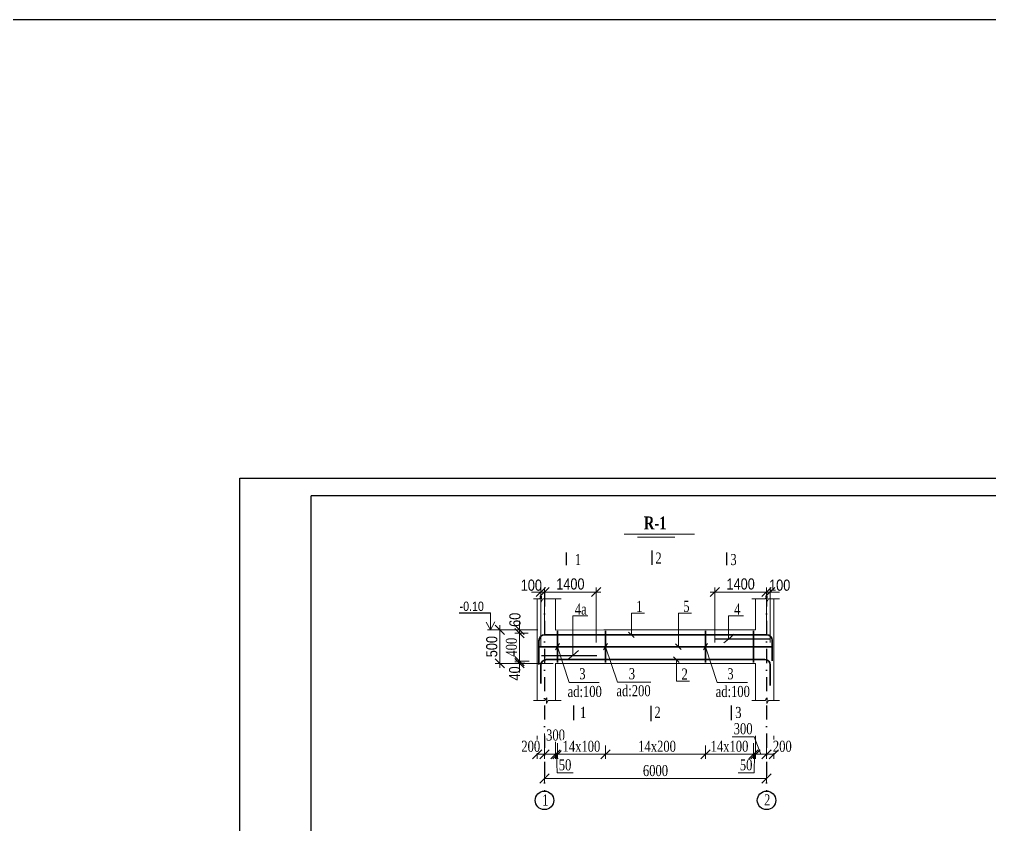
# Model space of a CAD drawing. Header units: millimetres. Extents: x -149347 to 251215, y -2929184 to -2541447.
# Drawn here: x 61614 to 87829, y -2563195 to -2541447 of the extents above; entities that cross this region are included whole.
import ezdxf

# ---------------------------------------------------------------- set-up
doc = ezdxf.new("R2010")
doc.units = ezdxf.units.MM
doc.linetypes.add('DASHDOTX2', pattern=[50.8, 25.4, -12.7, 0, -12.7])
doc.layers.add('APS_MADEIRA', color=35, linetype='Continuous', lineweight=15)
doc.styles.add('400', font='times.ttf', dxfattribs={"width": 0.75, "height": 300})
doc.styles.add('style1', font='A3TI(LA).TTF', dxfattribs={"height": 400})
doc.styles.add('style6', font='ARIALN.TTF', dxfattribs={"height": 300})
doc.styles.add('Times New  Roman', font='times.ttf')
doc.dimstyles.new('DIM_100', dxfattribs={"dimscale": 100, "dimtxt": 250, "dimasz": 2.5, "dimexe": 1.25, "dimexo": 0.625, "dimtad": 1, "dimdec": 0, "dimtxsty": 'style1', "dimblk": 'OBLIQUE', "dimcen": 2.5, "dimdle": 1.25, "dimclrd": 251, "dimclre": 251, "dimaunit": 1, "dimadec": 3, "dimazin": 0, "dimtfac": 1, "dimtdec": 0, "dimtmove": 1, "dimatfit": 3, "dimfxl": 1.25, "dimlwd": 5, "dimlwe": 5, "dimarcsym": 0})
doc.dimstyles.new('tebriz', dxfattribs={"dimtxt": 280, "dimasz": 150, "dimexe": 150, "dimexo": 0.625, "dimgap": 65, "dimtad": 1, "dimdec": 0, "dimdsep": 32, "dimtxsty": 'Times New  Roman', "dimblk": 'OBLIQUE', "dimcen": 0, "dimdle": 150, "dimclrd": 7, "dimclre": 256, "dimclrt": 256, "dimadec": 0, "dimazin": 0, "dimtfac": 1, "dimtdec": 0, "dimtmove": 0, "dimatfit": 3, "dimldrblk": 'OBLIQUE', "dimfxl": 1, "dimtolj": 1, "dimlwd": 15, "dimlwe": 9, "dimarcsym": 0})

# ---------------------------------------------------------------- blocks, each defined once
blk = doc.blocks.new('_Oblique')
at = {"color": 0, "linetype": 'ByBlock', "lineweight": -2}
blk.add_line((-0.5, -0.5), (0.5, 0.5), dxfattribs=at)
blk = doc.blocks.new('*D1525')
at = {"color": 251, "lineweight": 5, "ltscale": 50, "transparency": 16777216}
for p, q in [((81801, -2560797), (81801, -2561422)), ((82001, -2560797), (82001, -2561422))]:
    blk.add_line(p, q, dxfattribs=at)
at = {"color": 251, "linetype": 'ByBlock', "lineweight": 5, "ltscale": 50, "transparency": 16777216}
blk.add_line((81800, -2561297), (82003, -2561297), dxfattribs=at)
at = {"layer": 'Defpoints', "color": 0, "lineweight": 15, "ltscale": 50, "transparency": 16777216}
for p in [(81801, -2560386), (82001, -2560386)]:
    blk.add_point(p, dxfattribs=at)
at = {"color": 0, "lineweight": 15, "ltscale": 50, "transparency": 16777216, "insert": (82228, -2561082), "char_height": 300, "attachment_point": 5, "style": '400', "bg_fill": 3, "box_fill_scale": 1.1, "bg_fill_color": 9, "bg_fill_true_color": 13158600, "bg_fill_transparency": 0}
blk.add_mtext('{\\fTimes New Roman|b0|i0|c238|p18;2}00', dxfattribs=at)
at = {"layer": 'Defpoints', "color": 0, "lineweight": 15, "ltscale": 50, "transparency": 16777216}
blk.add_point((82001, -2561297), dxfattribs=at)
at = {"color": 251, "lineweight": 5, "ltscale": 50, "transparency": 16777216, "xscale": 250, "yscale": 250, "zscale": 250, "rotation": 180}
blk.add_blockref('_Oblique', (81801, -2561297), dxfattribs=at)
at = {"color": 251, "lineweight": 5, "ltscale": 50, "transparency": 16777216, "xscale": 250, "yscale": 250, "zscale": 250}
blk.add_blockref('_Oblique', (82001, -2561297), dxfattribs=at)
blk = doc.blocks.new('*D1526')
at = {"color": 251, "lineweight": 5, "ltscale": 15, "transparency": 16777216}
for p, q in [((75624, -2557938), (74469, -2557938)), ((76038, -2558840), (74469, -2558840))]:
    blk.add_line(p, q, dxfattribs=at)
at = {"color": 251, "linetype": 'ByBlock', "lineweight": 5, "ltscale": 15, "transparency": 16777216}
blk.add_line((74594, -2557813), (74594, -2558965), dxfattribs=at)
at = {"layer": 'Defpoints', "color": 0, "lineweight": 15, "ltscale": 15, "transparency": 16777216}
for p in [(75686, -2557938), (74594, -2558840), (76100, -2558840)]:
    blk.add_point(p, dxfattribs=at)
at = {"color": 251, "lineweight": 5, "ltscale": 15, "transparency": 16777216, "xscale": 250, "yscale": 250, "zscale": 250}
for p, rotation in [((74594, -2557938), 90), ((74594, -2558840), 270)]:
    blk.add_blockref('_Oblique', p, dxfattribs=dict(at, rotation=rotation))
at = {"color": 0, "lineweight": 15, "ltscale": 15, "transparency": 16777216, "insert": (74378, -2558388), "char_height": 300, "attachment_point": 5, "rotation": 90, "style": 'style6'}
blk.add_mtext('500', dxfattribs=at)
blk = doc.blocks.new('*D1553')
at = {"color": 251, "linetype": 'ByBlock', "lineweight": 5, "ltscale": 15, "transparency": 16777216}
for p, q in [((75125, -2557938), (75125, -2557688)), ((75125, -2557938), (75125, -2558028)), ((75125, -2558028), (75125, -2558278))]:
    blk.add_line(p, q, dxfattribs=at)
at = {"color": 251, "lineweight": 5, "ltscale": 15, "transparency": 16777216}
for p, q in [((75462, -2557938), (75000, -2557938)), ((75357, -2558028), (75000, -2558028))]:
    blk.add_line(p, q, dxfattribs=at)
at = {"layer": 'Defpoints', "color": 0, "lineweight": 15, "ltscale": 15, "transparency": 16777216}
for p in [(75125, -2558028), (75420, -2558028), (75524, -2557938)]:
    blk.add_point(p, dxfattribs=at)
at = {"color": 251, "lineweight": 5, "ltscale": 15, "transparency": 16777216, "xscale": 250, "yscale": 250, "zscale": 250}
for p, rotation in [((75125, -2557938), 270), ((75125, -2558028), 90)]:
    blk.add_blockref('_Oblique', p, dxfattribs=dict(at, rotation=rotation))
at = {"color": 0, "lineweight": 15, "ltscale": 15, "transparency": 16777216, "insert": (75004, -2557664), "char_height": 300, "attachment_point": 5, "rotation": 90, "style": 'style6'}
blk.add_mtext('{\\fArial Narrow|b0|i0|c238|p34;6}0', dxfattribs=at)
blk = doc.blocks.new('*D1554')
at = {"color": 251, "linetype": 'ByBlock', "lineweight": 5, "ltscale": 15, "transparency": 16777216}
for p, q in [((75125, -2558778), (75125, -2558528)), ((75125, -2558838), (75125, -2558778)), ((75125, -2558838), (75125, -2559088))]:
    blk.add_line(p, q, dxfattribs=at)
at = {"color": 251, "lineweight": 5, "ltscale": 15, "transparency": 16777216}
for p, q in [((75392, -2558778), (75000, -2558778)), ((75274, -2558838), (75000, -2558838))]:
    blk.add_line(p, q, dxfattribs=at)
at = {"layer": 'Defpoints', "color": 0, "lineweight": 15, "ltscale": 15, "transparency": 16777216}
for p in [(75125, -2558778), (75336, -2558838), (75454, -2558778)]:
    blk.add_point(p, dxfattribs=at)
at = {"color": 251, "lineweight": 5, "ltscale": 15, "transparency": 16777216, "xscale": 250, "yscale": 250, "zscale": 250}
for p, rotation in [((75125, -2558778), 270), ((75125, -2558838), 90)]:
    blk.add_blockref('_Oblique', p, dxfattribs=dict(at, rotation=rotation))
at = {"color": 0, "lineweight": 15, "ltscale": 15, "transparency": 16777216, "insert": (74996, -2559113), "char_height": 300, "attachment_point": 5, "rotation": 90, "style": 'style6'}
blk.add_mtext('{\\fArial Narrow|b0|i0|c238|p34;40}', dxfattribs=at)
blk = doc.blocks.new('*D1527')
at = {"color": 251, "linetype": 'ByBlock', "lineweight": 5, "ltscale": 50, "transparency": 16777216}
blk.add_line((75125, -2558027), (75125, -2558779), dxfattribs=at)
at = {"color": 251, "lineweight": 5, "ltscale": 50, "transparency": 16777216}
for p, q in [((75125, -2558028), (75250, -2558028)), ((75125, -2558778), (75250, -2558778))]:
    blk.add_line(p, q, dxfattribs=at)
at = {"color": 0, "lineweight": 15, "ltscale": 50, "transparency": 16777216, "insert": (74910, -2558403), "char_height": 300, "attachment_point": 5, "rotation": 90, "style": '400', "bg_fill": 3, "box_fill_scale": 1.1, "bg_fill_color": 9, "bg_fill_true_color": 13158600, "bg_fill_transparency": 0}
blk.add_mtext('400', dxfattribs=at)
at = {"layer": 'Defpoints', "color": 0, "lineweight": 15, "ltscale": 50, "transparency": 16777216}
for p in [(75125, -2558028), (75125, -2558778), (75125, -2558778)]:
    blk.add_point(p, dxfattribs=at)
at = {"color": 251, "lineweight": 5, "ltscale": 50, "transparency": 16777216, "xscale": 250, "yscale": 250, "zscale": 250}
for p, rotation in [((75125, -2558028), 90), ((75125, -2558778), 270)]:
    blk.add_blockref('_Oblique', p, dxfattribs=dict(at, rotation=rotation))
blk = doc.blocks.new('*D1555')
at = {"color": 251, "linetype": 'ByBlock', "lineweight": 5, "ltscale": 50, "transparency": 16777216}
for p, q in [((81468, -2560822), (80870, -2560822)), ((81651, -2561297), (81468, -2560822)), ((81500, -2561297), (81803, -2561297))]:
    blk.add_line(p, q, dxfattribs=at)
at = {"color": 251, "lineweight": 5, "ltscale": 50, "transparency": 16777216}
for p, q in [((81501, -2560797), (81501, -2561422)), ((81801, -2560797), (81801, -2561422))]:
    blk.add_line(p, q, dxfattribs=at)
at = {"layer": 'Defpoints', "color": 0, "lineweight": 15, "ltscale": 50, "transparency": 16777216}
for p in [(81801, -2560659), (81801, -2561297)]:
    blk.add_point(p, dxfattribs=at)
at = {"color": 251, "lineweight": 5, "ltscale": 50, "transparency": 16777216, "xscale": 250, "yscale": 250, "zscale": 250, "rotation": 180}
blk.add_blockref('_Oblique', (81501, -2561297), dxfattribs=at)
at = {"color": 251, "lineweight": 5, "ltscale": 50, "transparency": 16777216, "xscale": 250, "yscale": 250, "zscale": 250}
blk.add_blockref('_Oblique', (81801, -2561297), dxfattribs=at)
at = {"color": 0, "lineweight": 15, "ltscale": 50, "transparency": 16777216, "insert": (81169, -2560607), "char_height": 300, "attachment_point": 5, "style": '400', "bg_fill": 3, "box_fill_scale": 1.1, "bg_fill_color": 9, "bg_fill_true_color": 13158600, "bg_fill_transparency": 0}
blk.add_mtext('{\\fTimes New Roman|b0|i0|c238|p18;3}00', dxfattribs=at)
at = {"layer": 'Defpoints', "color": 0, "lineweight": 15, "ltscale": 50, "transparency": 16777216}
blk.add_point((81501, -2560671), dxfattribs=at)
blk = doc.blocks.new('*D1528')
at = {"color": 251, "lineweight": 5, "ltscale": 50, "transparency": 16777216}
for p, q in [((75801, -2560797), (75801, -2561422)), ((76100, -2560797), (76100, -2561422))]:
    blk.add_line(p, q, dxfattribs=at)
at = {"color": 251, "linetype": 'ByBlock', "lineweight": 5, "ltscale": 50, "transparency": 16777216}
blk.add_line((76102, -2561297), (75800, -2561297), dxfattribs=at)
at = {"layer": 'Defpoints', "color": 0, "lineweight": 15, "ltscale": 50, "transparency": 16777216}
blk.add_point((75801, -2561297), dxfattribs=at)
at = {"color": 251, "lineweight": 5, "ltscale": 50, "transparency": 16777216, "xscale": 250, "yscale": 250, "zscale": 250, "rotation": 180}
blk.add_blockref('_Oblique', (75801, -2561297), dxfattribs=at)
at = {"color": 251, "lineweight": 5, "ltscale": 50, "transparency": 16777216, "xscale": 250, "yscale": 250, "zscale": 250}
blk.add_blockref('_Oblique', (76100, -2561297), dxfattribs=at)
at = {"color": 0, "lineweight": 15, "ltscale": 50, "transparency": 16777216, "insert": (76100, -2560778), "char_height": 300, "attachment_point": 5, "style": '400', "bg_fill": 3, "box_fill_scale": 1.1, "bg_fill_color": 9, "bg_fill_true_color": 13158600, "bg_fill_transparency": 0}
blk.add_mtext('{\\fTimes New Roman|b0|i0|c238|p18;3}00', dxfattribs=at)
at = {"layer": 'Defpoints', "color": 0, "lineweight": 15, "ltscale": 50, "transparency": 16777216}
for p in [(75801, -2560590), (76100, -2560590)]:
    blk.add_point(p, dxfattribs=at)
blk = doc.blocks.new('*D1529')
at = {"color": 251, "lineweight": 5, "ltscale": 50, "transparency": 16777216}
for p, q in [((75601, -2560797), (75601, -2561422)), ((75801, -2560797), (75801, -2561422))]:
    blk.add_line(p, q, dxfattribs=at)
at = {"color": 251, "linetype": 'ByBlock', "lineweight": 5, "ltscale": 50, "transparency": 16777216}
blk.add_line((75600, -2561297), (75803, -2561297), dxfattribs=at)
at = {"layer": 'Defpoints', "color": 0, "lineweight": 15, "ltscale": 50, "transparency": 16777216}
for p in [(75601, -2560659), (75801, -2560585)]:
    blk.add_point(p, dxfattribs=at)
at = {"color": 0, "lineweight": 15, "ltscale": 50, "transparency": 16777216, "insert": (75430, -2561082), "char_height": 300, "attachment_point": 5, "style": '400', "bg_fill": 3, "box_fill_scale": 1.1, "bg_fill_color": 9, "bg_fill_true_color": 13158600, "bg_fill_transparency": 0}
blk.add_mtext('{\\fTimes New Roman|b0|i0|c238|p18;2}00', dxfattribs=at)
at = {"layer": 'Defpoints', "color": 0, "lineweight": 15, "ltscale": 50, "transparency": 16777216}
blk.add_point((75801, -2561297), dxfattribs=at)
at = {"color": 251, "lineweight": 5, "ltscale": 50, "transparency": 16777216, "xscale": 250, "yscale": 250, "zscale": 250, "rotation": 180}
blk.add_blockref('_Oblique', (75601, -2561297), dxfattribs=at)
at = {"color": 251, "lineweight": 5, "ltscale": 50, "transparency": 16777216, "xscale": 250, "yscale": 250, "zscale": 250}
blk.add_blockref('_Oblique', (75801, -2561297), dxfattribs=at)
blk = doc.blocks.new('*D1530')
at = {"color": 251, "lineweight": 5, "ltscale": 50, "transparency": 16777216}
for p, q in [((76100, -2560993), (76100, -2561422)), ((76150, -2560993), (76150, -2561422))]:
    blk.add_line(p, q, dxfattribs=at)
at = {"color": 251, "linetype": 'ByBlock', "lineweight": 5, "ltscale": 50, "transparency": 16777216}
for p, q in [((76100, -2561297), (75850, -2561297)), ((76125, -2561297), (76143, -2561797)), ((76150, -2561297), (76400, -2561297)), ((76143, -2561797), (76573, -2561797))]:
    blk.add_line(p, q, dxfattribs=at)
at = {"layer": 'Defpoints', "color": 0, "lineweight": 15, "ltscale": 50, "transparency": 16777216}
for p in [(76100, -2560931), (76150, -2560931)]:
    blk.add_point(p, dxfattribs=at)
at = {"color": 0, "lineweight": 15, "ltscale": 50, "transparency": 16777216, "insert": (76358, -2561582), "char_height": 300, "attachment_point": 5, "style": '400', "bg_fill": 3, "box_fill_scale": 1.1, "bg_fill_color": 9, "bg_fill_true_color": 13158600, "bg_fill_transparency": 0}
blk.add_mtext('50', dxfattribs=at)
at = {"color": 251, "linetype": 'ByBlock', "lineweight": 5, "ltscale": 50, "transparency": 16777216}
blk.add_line((76100, -2561297), (76150, -2561297), dxfattribs=at)
blk.add_line((76100, -2561297), (76150, -2561297), dxfattribs=at)
at = {"layer": 'Defpoints', "color": 0, "lineweight": 15, "ltscale": 50, "transparency": 16777216}
blk.add_point((76150, -2561297), dxfattribs=at)
at = {"color": 251, "lineweight": 5, "ltscale": 50, "transparency": 16777216, "xscale": 250, "yscale": 250, "zscale": 250}
blk.add_blockref('_Oblique', (76100, -2561297), dxfattribs=at)
at = {"color": 251, "lineweight": 5, "ltscale": 50, "transparency": 16777216, "xscale": 250, "yscale": 250, "zscale": 250, "rotation": 180}
blk.add_blockref('_Oblique', (76150, -2561297), dxfattribs=at)
blk = doc.blocks.new('*D1531')
at = {"color": 251, "lineweight": 5, "ltscale": 50, "transparency": 16777216}
for p, q in [((81451, -2560993), (81451, -2561422)), ((81501, -2560993), (81501, -2561422))]:
    blk.add_line(p, q, dxfattribs=at)
at = {"color": 251, "linetype": 'ByBlock', "lineweight": 5, "ltscale": 50, "transparency": 16777216}
for p, q in [((81451, -2561297), (81201, -2561297)), ((81476, -2561297), (81465, -2561797)), ((81501, -2561297), (81751, -2561297)), ((81465, -2561797), (81036, -2561797))]:
    blk.add_line(p, q, dxfattribs=at)
at = {"layer": 'Defpoints', "color": 0, "lineweight": 15, "ltscale": 50, "transparency": 16777216}
for p in [(81451, -2560931), (81501, -2560931)]:
    blk.add_point(p, dxfattribs=at)
at = {"color": 0, "lineweight": 15, "ltscale": 50, "transparency": 16777216, "insert": (81250, -2561582), "char_height": 300, "attachment_point": 5, "style": '400', "bg_fill": 3, "box_fill_scale": 1.1, "bg_fill_color": 9, "bg_fill_true_color": 13158600, "bg_fill_transparency": 0}
blk.add_mtext('50', dxfattribs=at)
at = {"color": 251, "linetype": 'ByBlock', "lineweight": 5, "ltscale": 50, "transparency": 16777216}
blk.add_line((81501, -2561297), (81451, -2561297), dxfattribs=at)
blk.add_line((81501, -2561297), (81451, -2561297), dxfattribs=at)
at = {"layer": 'Defpoints', "color": 0, "lineweight": 15, "ltscale": 50, "transparency": 16777216}
blk.add_point((81451, -2561297), dxfattribs=at)
at = {"color": 251, "lineweight": 5, "ltscale": 50, "transparency": 16777216, "xscale": 250, "yscale": 250, "zscale": 250}
blk.add_blockref('_Oblique', (81451, -2561297), dxfattribs=at)
at = {"color": 251, "lineweight": 5, "ltscale": 50, "transparency": 16777216, "xscale": 250, "yscale": 250, "zscale": 250, "rotation": 180}
blk.add_blockref('_Oblique', (81501, -2561297), dxfattribs=at)
blk = doc.blocks.new('*D1549')
at = {"color": 251, "lineweight": 5, "ltscale": 50, "transparency": 16777216}
for p, q in [((76150, -2561056), (76150, -2561422)), ((77450, -2561056), (77450, -2561422))]:
    blk.add_line(p, q, dxfattribs=at)
at = {"color": 251, "linetype": 'ByBlock', "lineweight": 5, "ltscale": 50, "transparency": 16777216}
blk.add_line((76149, -2561297), (77452, -2561297), dxfattribs=at)
at = {"color": 251, "lineweight": 5, "ltscale": 50, "transparency": 16777216, "xscale": 250, "yscale": 250, "zscale": 250, "rotation": 180}
blk.add_blockref('_Oblique', (76150, -2561297), dxfattribs=at)
at = {"color": 251, "lineweight": 5, "ltscale": 50, "transparency": 16777216, "xscale": 250, "yscale": 250, "zscale": 250}
blk.add_blockref('_Oblique', (77450, -2561297), dxfattribs=at)
at = {"color": 0, "lineweight": 15, "ltscale": 50, "transparency": 16777216, "insert": (76800, -2561082), "char_height": 300, "attachment_point": 5, "style": '400', "bg_fill": 3, "box_fill_scale": 1.1, "bg_fill_color": 9, "bg_fill_true_color": 13158600, "bg_fill_transparency": 0}
blk.add_mtext('{\\fTimes New Roman|b0|i0|c238|p18;14x100}', dxfattribs=at)
at = {"layer": 'Defpoints', "color": 0, "lineweight": 15, "ltscale": 50, "transparency": 16777216}
for p in [(76150, -2560993), (77450, -2560993), (77450, -2561297)]:
    blk.add_point(p, dxfattribs=at)
blk = doc.blocks.new('*D1550')
at = {"color": 251, "lineweight": 5, "ltscale": 50, "transparency": 16777216}
for p, q in [((80151, -2561056), (80151, -2561422)), ((81451, -2561056), (81451, -2561422))]:
    blk.add_line(p, q, dxfattribs=at)
at = {"color": 251, "linetype": 'ByBlock', "lineweight": 5, "ltscale": 50, "transparency": 16777216}
blk.add_line((81453, -2561297), (80150, -2561297), dxfattribs=at)
at = {"color": 251, "lineweight": 5, "ltscale": 50, "transparency": 16777216, "xscale": 250, "yscale": 250, "zscale": 250, "rotation": 180}
blk.add_blockref('_Oblique', (80151, -2561297), dxfattribs=at)
at = {"color": 251, "lineweight": 5, "ltscale": 50, "transparency": 16777216, "xscale": 250, "yscale": 250, "zscale": 250}
blk.add_blockref('_Oblique', (81451, -2561297), dxfattribs=at)
at = {"color": 0, "lineweight": 15, "ltscale": 50, "transparency": 16777216, "insert": (80801, -2561082), "char_height": 300, "attachment_point": 5, "style": '400', "bg_fill": 3, "box_fill_scale": 1.1, "bg_fill_color": 9, "bg_fill_true_color": 13158600, "bg_fill_transparency": 0}
blk.add_mtext('{\\fTimes New Roman|b0|i0|c238|p18;14x100}', dxfattribs=at)
at = {"layer": 'Defpoints', "color": 0, "lineweight": 15, "ltscale": 50, "transparency": 16777216}
for p in [(80151, -2560993), (81451, -2560993), (80151, -2561297)]:
    blk.add_point(p, dxfattribs=at)
blk = doc.blocks.new('*D1551')
at = {"color": 251, "lineweight": 5, "ltscale": 50, "transparency": 16777216}
for p, q in [((77450, -2561056), (77450, -2561422)), ((80151, -2561056), (80151, -2561422))]:
    blk.add_line(p, q, dxfattribs=at)
at = {"color": 251, "linetype": 'ByBlock', "lineweight": 5, "ltscale": 50, "transparency": 16777216}
blk.add_line((80153, -2561297), (77449, -2561297), dxfattribs=at)
at = {"layer": 'Defpoints', "color": 0, "lineweight": 15, "ltscale": 50, "transparency": 16777216}
for p in [(77450, -2560993), (80151, -2560993), (77450, -2561297)]:
    blk.add_point(p, dxfattribs=at)
at = {"color": 251, "lineweight": 5, "ltscale": 50, "transparency": 16777216, "xscale": 250, "yscale": 250, "zscale": 250, "rotation": 180}
blk.add_blockref('_Oblique', (77450, -2561297), dxfattribs=at)
at = {"color": 251, "lineweight": 5, "ltscale": 50, "transparency": 16777216, "xscale": 250, "yscale": 250, "zscale": 250}
blk.add_blockref('_Oblique', (80151, -2561297), dxfattribs=at)
at = {"color": 0, "lineweight": 15, "ltscale": 50, "transparency": 16777216, "insert": (78801, -2561082), "char_height": 300, "attachment_point": 5, "style": '400', "bg_fill": 3, "box_fill_scale": 1.1, "bg_fill_color": 9, "bg_fill_true_color": 13158600, "bg_fill_transparency": 0}
blk.add_mtext('{\\fTimes New Roman|b0|i0|c238|p18; 14x200}', dxfattribs=at)
blk = doc.blocks.new('*D1552')
at = {"color": 251, "linetype": 'ByBlock', "lineweight": 5, "ltscale": 50, "transparency": 16777216}
blk.add_line((75800, -2561952), (81803, -2561952), dxfattribs=at)
at = {"color": 251, "lineweight": 5, "ltscale": 50, "transparency": 16777216}
for p, q in [((75801, -2561735), (75801, -2562077)), ((81801, -2561735), (81801, -2562077))]:
    blk.add_line(p, q, dxfattribs=at)
at = {"layer": 'Defpoints', "color": 0, "lineweight": 15, "ltscale": 50, "transparency": 16777216}
for p in [(75801, -2561672), (81801, -2561672), (81801, -2561952)]:
    blk.add_point(p, dxfattribs=at)
at = {"color": 251, "lineweight": 5, "ltscale": 50, "transparency": 16777216, "xscale": 250, "yscale": 250, "zscale": 250, "rotation": 180}
blk.add_blockref('_Oblique', (75801, -2561952), dxfattribs=at)
at = {"color": 251, "lineweight": 5, "ltscale": 50, "transparency": 16777216, "xscale": 250, "yscale": 250, "zscale": 250}
blk.add_blockref('_Oblique', (81801, -2561952), dxfattribs=at)
at = {"color": 0, "lineweight": 15, "ltscale": 50, "transparency": 16777216, "insert": (78801, -2561737), "char_height": 300, "attachment_point": 5, "style": '400', "bg_fill": 3, "box_fill_scale": 1.1, "bg_fill_color": 9, "bg_fill_true_color": 13158600, "bg_fill_transparency": 0}
blk.add_mtext('6000', dxfattribs=at)
blk = doc.blocks.new('*D1532')
at = {"color": 251, "linetype": 'ByBlock', "lineweight": 5, "ltscale": 50, "transparency": 16777216}
blk.add_line((77326, -2556913), (75676, -2556913), dxfattribs=at)
at = {"color": 251, "lineweight": 5, "ltscale": 50, "transparency": 16777216}
for p, q in [((75801, -2557927), (75801, -2556788)), ((77201, -2558280), (77201, -2556788))]:
    blk.add_line(p, q, dxfattribs=at)
at = {"layer": 'Defpoints', "color": 0, "lineweight": 15, "ltscale": 50, "transparency": 16777216}
for p in [(75801, -2556913), (75801, -2557989), (77201, -2558342)]:
    blk.add_point(p, dxfattribs=at)
at = {"color": 251, "lineweight": 5, "ltscale": 50, "transparency": 16777216, "xscale": 250, "yscale": 250, "zscale": 250, "rotation": 180}
blk.add_blockref('_Oblique', (75801, -2556913), dxfattribs=at)
at = {"color": 251, "lineweight": 5, "ltscale": 50, "transparency": 16777216, "xscale": 250, "yscale": 250, "zscale": 250}
blk.add_blockref('_Oblique', (77201, -2556913), dxfattribs=at)
at = {"color": 0, "lineweight": 15, "ltscale": 50, "transparency": 16777216, "insert": (76501, -2556698), "char_height": 300, "attachment_point": 5, "style": 'style6'}
blk.add_mtext('1400', dxfattribs=at)
blk = doc.blocks.new('*D1533')
at = {"color": 251, "linetype": 'ByBlock', "lineweight": 5, "ltscale": 50, "transparency": 16777216}
for p, q in [((75701, -2556913), (75451, -2556913)), ((75801, -2556913), (75701, -2556913)), ((75801, -2556913), (76051, -2556913))]:
    blk.add_line(p, q, dxfattribs=at)
at = {"color": 251, "lineweight": 5, "ltscale": 50, "transparency": 16777216}
for p, q in [((75701, -2558406), (75701, -2556788)), ((75801, -2557230), (75801, -2556788))]:
    blk.add_line(p, q, dxfattribs=at)
at = {"layer": 'Defpoints', "color": 0, "lineweight": 15, "ltscale": 50, "transparency": 16777216}
for p in [(75701, -2556913), (75801, -2557292), (75701, -2558468)]:
    blk.add_point(p, dxfattribs=at)
at = {"color": 251, "lineweight": 5, "ltscale": 50, "transparency": 16777216, "xscale": 250, "yscale": 250, "zscale": 250}
blk.add_blockref('_Oblique', (75701, -2556913), dxfattribs=at)
at = {"color": 251, "lineweight": 5, "ltscale": 50, "transparency": 16777216, "xscale": 250, "yscale": 250, "zscale": 250, "rotation": 180}
blk.add_blockref('_Oblique', (75801, -2556913), dxfattribs=at)
at = {"color": 0, "lineweight": 15, "ltscale": 50, "transparency": 16777216, "insert": (75446, -2556730), "char_height": 300, "attachment_point": 5, "style": 'style6'}
blk.add_mtext('100', dxfattribs=at)
blk = doc.blocks.new('*D1534')
at = {"color": 251, "linetype": 'ByBlock', "lineweight": 5, "ltscale": 50, "transparency": 16777216}
blk.add_line((80277, -2556913), (81926, -2556913), dxfattribs=at)
at = {"color": 251, "lineweight": 5, "ltscale": 50, "transparency": 16777216}
for p, q in [((80402, -2558280), (80402, -2556788)), ((81801, -2557927), (81801, -2556788))]:
    blk.add_line(p, q, dxfattribs=at)
at = {"layer": 'Defpoints', "color": 0, "lineweight": 15, "ltscale": 50, "transparency": 16777216}
for p in [(81801, -2556913), (81801, -2557989), (80402, -2558342)]:
    blk.add_point(p, dxfattribs=at)
at = {"color": 251, "lineweight": 5, "ltscale": 50, "transparency": 16777216, "xscale": 250, "yscale": 250, "zscale": 250, "rotation": 180}
blk.add_blockref('_Oblique', (80402, -2556913), dxfattribs=at)
at = {"color": 251, "lineweight": 5, "ltscale": 50, "transparency": 16777216, "xscale": 250, "yscale": 250, "zscale": 250}
blk.add_blockref('_Oblique', (81801, -2556913), dxfattribs=at)
at = {"color": 0, "lineweight": 15, "ltscale": 50, "transparency": 16777216, "insert": (81102, -2556698), "char_height": 300, "attachment_point": 5, "style": 'style6'}
blk.add_mtext('1400', dxfattribs=at)
blk = doc.blocks.new('*D1535')
at = {"color": 251, "linetype": 'ByBlock', "lineweight": 5, "ltscale": 50, "transparency": 16777216}
for p, q in [((81801, -2556913), (81551, -2556913)), ((81801, -2556913), (81902, -2556913)), ((81902, -2556913), (82152, -2556913))]:
    blk.add_line(p, q, dxfattribs=at)
at = {"color": 251, "lineweight": 5, "ltscale": 50, "transparency": 16777216}
for p, q in [((81801, -2557230), (81801, -2556788)), ((81902, -2558275), (81902, -2556788))]:
    blk.add_line(p, q, dxfattribs=at)
at = {"layer": 'Defpoints', "color": 0, "lineweight": 15, "ltscale": 50, "transparency": 16777216}
for p in [(81902, -2556913), (81801, -2557292), (81902, -2558337)]:
    blk.add_point(p, dxfattribs=at)
at = {"color": 251, "lineweight": 5, "ltscale": 50, "transparency": 16777216, "xscale": 250, "yscale": 250, "zscale": 250}
blk.add_blockref('_Oblique', (81801, -2556913), dxfattribs=at)
at = {"color": 251, "lineweight": 5, "ltscale": 50, "transparency": 16777216, "xscale": 250, "yscale": 250, "zscale": 250, "rotation": 180}
blk.add_blockref('_Oblique', (81902, -2556913), dxfattribs=at)
at = {"color": 0, "lineweight": 15, "ltscale": 50, "transparency": 16777216, "insert": (82157, -2556730), "char_height": 300, "attachment_point": 5, "style": 'style6'}
blk.add_mtext('100', dxfattribs=at)
blk = doc.blocks.new('mekteb')
at = {"color": 0, "lineweight": 25}
for p, q in [((99643, -1821466), (139843, -1821466)), ((99643, -1849866), (99643, -1821466))]:
    blk.add_line(p, q, dxfattribs=at)
at = {"color": 0, "lineweight": 25, "ltscale": 15}
for p in [(101643, -1849366), (139343, -1821966)]:
    blk.add_line(p, (101643, -1821966), dxfattribs=at)

msp = doc.modelspace()

# ---------------------------------------------------------------- linework, layer by layer
at = {"lineweight": 9}
for p, q in [((77958.09166, -2555352.22142), (79858.50752, -2555352.22142)), ((78316.94796, -2555427.2588), (79327.93808, -2555427.2588))]:
    msp.add_line(p, q, dxfattribs=at)
at = {"color": 7, "lineweight": 30, "ltscale": 15}
for p, q in [((76384.52849, -2555846.81895), (76384.52849, -2556072.97175)), ((76384.52849, -2555846.81895), (76384.52849, -2556189.25683)), ((78701.85982, -2555792.77293), (78701.85982, -2556018.92573)), ((78701.85982, -2555792.77293), (78701.85982, -2556179.39508)), ((80715.2335, -2555846.81895), (80715.2335, -2556072.97175)), ((80715.2335, -2555846.81895), (80715.2335, -2556189.25683)), ((76586.71613, -2559977.69382), (76586.71613, -2560378.19695)), ((78674.68443, -2559991.5377), (78674.68443, -2560400.6247))]:
    msp.add_line(p, q, dxfattribs=at)
at = {"color": 252, "linetype": 'DASHDOTX2', "ltscale": 15, "true_color": 0xa97986}
for p, q in [((75801.47452, -2556927.21496), (75801.47452, -2562291.10545)), ((81801.47452, -2556927.21496), (81801.47452, -2562291.10545))]:
    msp.add_line(p, q, dxfattribs=at)
at = {"color": 7, "lineweight": 15}
for p, q in [((75601.30322, -2557098.50135), (75601.47452, -2559839.83355)), ((76100.47452, -2557098.50135), (76100.47452, -2557939.16606)), ((81501.47166, -2557098.50135), (81501.47166, -2557939.06203)), ((82001.47452, -2557098.50135), (82001.47452, -2559839.83355)), ((77403.80056, -2557939.06203), (76100.47452, -2557939.16606)), ((81501.47166, -2557939.06203), (77403.80056, -2557939.06203)), ((76097.62561, -2558477.60326), (76203.32343, -2558306.63672)), ((77397.62561, -2558477.60326), (77503.32343, -2558306.63672)), ((80098.62275, -2558477.60326), (80204.32057, -2558306.63672)), ((76715.33387, -2558839.83355), (76100.47452, -2558839.83355)), ((76100.47452, -2558839.83355), (76100.47452, -2559839.83355)), ((77419.22445, -2558839.83355), (76715.33387, -2558839.83355)), ((81501.47166, -2558839.83355), (77419.22445, -2558839.83355)), ((81501.47166, -2558839.83355), (81501.47166, -2559839.83355)), ((82001.47452, -2558839.83355), (82001.47452, -2559373.16637))]:
    msp.add_line(p, q, dxfattribs=at)
at = {"color": 7}
msp.add_line((73492.36948, -2557478.13222), (74340.72448, -2557478.13222), dxfattribs=at)
at = {"color": 7, "lineweight": 35}
for p, q in [((76150.47452, -2557963.17234), (76150.47452, -2558821.06764)), ((77450.47452, -2557963.17234), (77450.47452, -2558821.06764)), ((80151.47166, -2557963.17234), (80151.47166, -2558821.06764)), ((81451.47166, -2557963.17234), (81451.47166, -2558821.06764)), ((75651.37216, -2558228.03274), (75651.37216, -2558869.08176)), ((75810.32342, -2558069.08176), (76699.90999, -2558069.08176)), ((76699.90999, -2558069.08176), (77403.80056, -2558069.08176)), ((77403.80056, -2558069.08176), (81807.77114, -2558069.08176)), ((81451.47166, -2558107.69402), (81451.47166, -2558665.83483)), ((81451.47166, -2558158.36648), (81451.47166, -2558608.96607)), ((81951.47452, -2558212.78514), (81951.47452, -2558769.08176)), ((75651.37216, -2558392.11999), (81951.47452, -2558392.11999)), ((75860.38222, -2558738.04986), (76715.33387, -2558738.04986)), ((76715.33387, -2558738.04986), (77419.22445, -2558738.04986)), ((77419.22445, -2558738.04986), (81757.77117, -2558738.04986)), ((75701.43095, -2558897.00083), (75701.43095, -2559388.04986)), ((81901.47455, -2558881.75324), (81901.47455, -2559438.04986))]:
    msp.add_line(p, q, dxfattribs=at)
at = {"color": 3, "lineweight": 30, "ltscale": 15}
msp.add_lwpolyline([(-91597.80098, -2541447.34864), (251214.7936, -2541447.34864), (251214.7936, -2929183.96085), (-91597.80098, -2929183.96085)], close=True, dxfattribs=at)
at = {"color": 7, "lineweight": 15}
for points in [[(75505.49157, -2557098.50135), (75667.21889, -2557098.50135), (75716.38958, -2557026.24784), (75711.13613, -2557185.62426), (75755.8729, -2557098.50135), (76249.64351, -2557098.50135)], [(81405.4887, -2557098.50135), (81767.21603, -2557098.50135), (81816.38672, -2557026.24784), (81811.13327, -2557185.62426), (81855.87004, -2557098.50135), (82149.64065, -2557098.50135)], [(74340.72448, -2557938.08977), (74340.72448, -2557478.13222)], [(74461.72101, -2557720.71096), (74340.72448, -2557938.08977), (74221.76983, -2557724.37934)], [(76150.47452, -2558392.11999), (76150.47452, -2558392.11999), (76468.45344, -2559358.3011), (77282.17679, -2559358.3011)], [(77450.47452, -2558392.11999), (77450.47452, -2558392.11999), (77776.0953, -2559343.70323), (78674.34112, -2559343.70323)], [(80151.47166, -2558392.11999), (80151.47166, -2558392.11999), (80469.45058, -2559358.3011), (81283.17393, -2559358.3011)], [(75505.49157, -2559839.80656), (75811.92788, -2559839.80656), (75861.09857, -2559767.55306), (75855.84512, -2559926.92947), (75900.58189, -2559839.80656), (76249.64351, -2559839.80656)], [(81405.4887, -2559839.80656), (81767.21603, -2559839.80656), (81816.38672, -2559767.55306), (81811.13327, -2559926.92947), (81855.87004, -2559839.80656), (82149.64065, -2559839.80656)]]:
    msp.add_lwpolyline(points, dxfattribs=at)
at = {"color": 1, "lineweight": 15, "ltscale": 15}
for points in [[(76564.12813, -2558624.82306), (76564.12813, -2557553.17701), (76971.45112, -2557553.17701)], [(80774.33855, -2558183.09505), (80774.33855, -2557553.17701), (81181.66154, -2557553.17701)], [(80926.52443, -2558052.09263), (80774.33855, -2558183.09505), (80651.74688, -2558288.62261)], [(76716.31401, -2558493.82065), (76564.12813, -2558624.82306), (76441.53646, -2558730.35062)]]:
    msp.add_lwpolyline(points, dxfattribs=at)
at = {"color": 4, "lineweight": 30, "ltscale": 15}
msp.add_lwpolyline([(81901.47452, -2558183.09505), (80401.47452, -2558183.09505)], dxfattribs=at)
at = {"color": 1, "lineweight": 30, "ltscale": 15}
msp.add_lwpolyline([(75717.60924, -2558624.82306), (77217.60924, -2558624.82306)], dxfattribs=at)
for centre in [(75801.47452, -2562540.92986), (81801.47452, -2562540.92986)]:
    msp.add_circle(centre, 249.82441)
at = {"layer": 'APS_MADEIRA', "color": 7, "lineweight": 15, "ltscale": 25}
msp.add_line((75170.09328, -2557938.08977), (74260.20268, -2557938.08977), dxfattribs=at)
at = {"layer": 'APS_MADEIRA', "color": 7, "lineweight": 35, "ltscale": 25}
for centre, radius, start, end in [((75810.32342, -2558228.03274), 158.95098, 90, 180), ((81807.77114, -2558212.78514), 143.70338, 0, 90), ((75860.38222, -2558897.00083), 158.95098, 90, 180), ((81757.77117, -2558881.75324), 143.70338, 0, 90)]:
    msp.add_arc(centre, radius, start, end, dxfattribs=at)

# ---------------------------------------------------------------- texts
at = {"insert": (78484.37164, -2554872.25104), "char_height": 350, "width": 263.5904201, "attachment_point": 1, "style": '400'}
msp.add_mtext('{\\fTimes New Roman|b1|i0|c204|p18;R-\\fTimes New Roman|b1|i0|c238|p18;1}', dxfattribs=at)
at = {"char_height": 300, "style": '400'}
for s, insert, attachment_point in [('1', (76618.81735, -2555885.4045), 1), ('2', (78798.12595, -2555846.39834), 1), ('3', (80824.52236, -2555885.4045), 1), ('{\\fTimes New Roman|b0|i0|c238|p18;4}a', (76621.68672, -2557223.76479), 1), ('1', (78281.71577, -2557149.84438), 1), ('{\\fTimes New Roman|b0|i0|c238|p18;5}', (79551.47959, -2557149.84438), 1), ('{\\fTimes New Roman|b0|i0|c238|p18;4}', (80926.51934, -2557223.76479), 1), ('3', (76910.96888, -2558970.23887), 3), ('3', (78080.09059, -2558970.23887), 1), ('2', (79505.13689, -2558978.95012), 1), ('3', (80911.96602, -2558970.23887), 3), ('{\\fTimes New Roman|b0|i0|c238|p18;ad:}1{\\fTimes New Roman|b0|i0|c238|p18;00}', (77351.1316, -2559449.30562), 3), ('{\\fTimes New Roman|b0|i0|c238|p18;ad:}2{\\fTimes New Roman|b0|i0|c238|p18;00}', (77745.36539, -2559429.17767), 1), ('{\\fTimes New Roman|b0|i0|c238|p18;ad:}1{\\fTimes New Roman|b0|i0|c238|p18;00}', (81352.12874, -2559449.30562), 3), ('{\\fTimes New Roman|b0|i0|c238|p18;1}', (75741.30036, -2562380.73205), 1), ('{\\fTimes New Roman|b0|i0|c238|p18;2}', (81734.17181, -2562378.05181), 1)]:
    msp.add_mtext_dynamic_manual_height_columns(s, width=263.5904201, gutter_width=12.5, heights=[0], dxfattribs=dict(at, insert=insert, attachment_point=attachment_point))
at = {"lineweight": 9, "insert": (73509.91763, -2557172.79709), "char_height": 250, "width": 23109.777632, "attachment_point": 1, "style": 'style6'}
msp.add_mtext('{\\fArial Narrow|b0|i0|c238|p34;-0.10}', dxfattribs=at)
at = {"color": 7, "lineweight": 15, "ltscale": 50, "char_height": 300, "attachment_point": 1, "style": '400'}
for s, insert in [('1', (76760.94382, -2560016.27937)), ('2', (78770.95056, -2560012.96845))]:
    msp.add_mtext_dynamic_manual_height_columns(s, width=263.5904201, gutter_width=12.5, heights=[0], dxfattribs=dict(at, insert=insert))

# ---------------------------------------------------------------- dimensions: what is measured, and where the dimension line sits
at = {"color": 231, "lineweight": 15, "ltscale": 50}
dim = msp.add_linear_dim(base=(75801.47452, -2556913.39393), p1=(77201.38062, -2558342.2665), p2=(75801.47452, -2557989.06205), dimstyle='DIM_100', override={"dimtxsty": 'style6'}, dxfattribs=at)
dim.commit()
dim.dimension.update_dxf_attribs({"geometry": '*D1532', "text_midpoint": (76501.42757, -2556697.72204)})
dim = msp.add_linear_dim(base=(81801.47452, -2556913.39393), p1=(80401.56842, -2558342.2665), p2=(81801.47452, -2557989.06205), angle=180, dimstyle='DIM_100', override={"dimtxsty": 'style6'}, dxfattribs=at)
dim.commit()
dim.dimension.update_dxf_attribs({"geometry": '*D1534', "text_midpoint": (81101.52147, -2556697.72204)})
dim = msp.add_linear_dim(base=(81901.56842, -2556913.39393), p1=(81801.47452, -2557292.24298), p2=(81901.56842, -2558337.14896), angle=180, dimstyle='DIM_100', override={"dimtxsty": 'style6'}, dxfattribs=at)
dim.commit()
dim.dimension.update_dxf_attribs({"geometry": '*D1535', "text_midpoint": (82156.67665, -2556945.50343), "dimtype": 160})
at = {"color": 7, "lineweight": 15, "ltscale": 15}
for base, p1, p2, text, picture, middle in [((75125.14485, -2558028.08977), (75524.46547, -2557938.08977), (75419.80879, -2558028.08977), '{\\fArial Narrow|b0|i0|c238|p34;6}0', '*D1553', (75219.48475, -2557663.8968)), ((74594.11923, -2558839.83355), (75686.28312, -2557938.08977), (76100.47452, -2558839.83355), '500', '*D1526', (74594.11923, -2558387.96916)), ((75125.14485, -2558778.18432), (75336.10264, -2558837.84856), (75454.14294, -2558778.18432), '{\\fArial Narrow|b0|i0|c238|p34;40}', '*D1554', (75211.72956, -2559112.85732))]:
    dim = msp.add_linear_dim(base=base, p1=p1, p2=p2, angle=90, text=text, dimstyle='DIM_100', override={"dimlfac": 0.25, "dimtxsty": 'style6'}, dxfattribs=at)
    dim.commit()
    dim.dimension.update_dxf_attribs({"geometry": picture, "text_midpoint": middle, "dimtype": 160})

# ---------------------------------------------------------------- leaders
at = {"color": 2, "lineweight": 15, "ltscale": 15}
for points in [[(78148.63804, -2558069.08176), (78148.63804, -2557488.58984), (78505.4097, -2557488.58984)], [(79418.40186, -2558392.11999), (79418.40186, -2557488.58984), (79775.17352, -2557488.58984)], [(79364.13083, -2558738.04986), (79364.13083, -2559318.54178), (79720.90249, -2559318.54178)]]:
    msp.add_leader(points, dimstyle='tebriz', dxfattribs=at)

# ---------------------------------------------------------------- next in the draw order: dimensions: what is measured, and where the dimension line sits
at = {"color": 7, "lineweight": 15, "ltscale": 50}
for base, p1, p2, angle, text, override, picture, middle in [((75125.14485, -2558778.18432), (75125.14485, -2558028.08977), (75125.14485, -2558778.18432), 90, '400', {"dimscale": 1, "dimtxt": 300, "dimasz": 250, "dimexe": 125, "dimexo": 62.5, "dimgap": 62.5, "dimtxsty": '400', "dimcen": 250, "dimfxlon": 1, "dimtfill": 1, "dimtfillclr": 256, "dimarcsym": 1}, '*D1527', (75125.14485, -2558403.13705)), ((75801.47452, -2561296.69767), (76100.47452, -2560589.92339), (75801.47452, -2560589.92339), 180, '{\\fTimes New Roman|b0|i0|c238|p18;3}00', {"dimscale": 1, "dimtxt": 300, "dimasz": 250, "dimexe": 125, "dimexo": 62.5, "dimgap": 62.5, "dimtxsty": '400', "dimcen": 250, "dimfxl": 500, "dimfxlon": 1, "dimtfill": 1, "dimtfillclr": 256, "dimarcsym": 1}, '*D1528', (76100.47452, -2560993.03375))]:
    dim = msp.add_linear_dim(base=base, p1=p1, p2=p2, angle=angle, text=text, dimstyle='DIM_100', override=override, dxfattribs=at)
    dim.commit()
    dim.dimension.update_dxf_attribs({"geometry": picture, "text_midpoint": middle, "dimtype": 160})
dim = msp.add_linear_dim(base=(82001.47452, -2561296.69767), p1=(81801.47452, -2560385.67663), p2=(82001.47452, -2560385.67663), text='{\\fTimes New Roman|b0|i0|c238|p18;2}00', dimstyle='DIM_100', override={"dimscale": 1, "dimtxt": 300, "dimasz": 250, "dimexe": 125, "dimexo": 62.5, "dimgap": 62.5, "dimtxsty": '400', "dimcen": 250, "dimfxl": 500, "dimfxlon": 1, "dimtfill": 1, "dimtfillclr": 256, "dimarcsym": 1}, dxfattribs=at)
dim.commit()
dim.dimension.update_dxf_attribs({"geometry": '*D1525', "text_midpoint": (82227.71465, -2561296.69767), "dimtype": 160})

# ---------------------------------------------------------------- next in the draw order: dimensions: what is measured, and where the dimension line sits
at = {"color": 231, "lineweight": 15, "ltscale": 50}
dim = msp.add_linear_dim(base=(75701.38062, -2556913.39393), p1=(75801.47452, -2557292.24298), p2=(75701.38062, -2558468.33918), dimstyle='DIM_100', override={"dimtxsty": 'style6'}, dxfattribs=at)
dim.commit()
dim.dimension.update_dxf_attribs({"geometry": '*D1533', "text_midpoint": (75446.27238, -2556945.50343), "dimtype": 160})
at = {"color": 7, "lineweight": 15, "ltscale": 50}
for base, p1, p2, text, picture, middle in [((81801.47452, -2561296.69767), (81501.47166, -2560670.67403), (81801.47452, -2560658.96868), '{\\fTimes New Roman|b0|i0|c238|p18;3}00', '*D1555', (81405.94201, -2560822.18283)), ((75801.47452, -2561296.69767), (75601.47452, -2560658.96868), (75801.47452, -2560584.66743), '{\\fTimes New Roman|b0|i0|c238|p18;2}00', '*D1529', (75429.84918, -2561296.69767))]:
    dim = msp.add_linear_dim(base=base, p1=p1, p2=p2, text=text, dimstyle='DIM_100', override={"dimscale": 1, "dimtxt": 300, "dimasz": 250, "dimexe": 125, "dimexo": 62.5, "dimgap": 62.5, "dimtxsty": '400', "dimcen": 250, "dimfxl": 500, "dimfxlon": 1, "dimtfill": 1, "dimtfillclr": 256, "dimarcsym": 1}, dxfattribs=at)
    dim.commit()
    dim.dimension.update_dxf_attribs({"geometry": picture, "text_midpoint": middle, "dimtype": 160})

# ---------------------------------------------------------------- next in the draw order: linework, layer by layer
at = {"color": 7, "lineweight": 30, "ltscale": 15}
msp.add_line((80845.90114, -2559977.69382), (80845.90114, -2560378.19695), dxfattribs=at)

# ---------------------------------------------------------------- next in the draw order: texts
at = {"color": 7, "lineweight": 15, "ltscale": 50, "insert": (80955.19, -2560016.27937), "char_height": 300, "attachment_point": 1, "style": '400'}
msp.add_mtext_dynamic_manual_height_columns('3', width=263.5904201, gutter_width=12.5, heights=[0], dxfattribs=at)

# ---------------------------------------------------------------- next in the draw order: dimensions: what is measured, and where the dimension line sits
at = {"color": 7, "lineweight": 15, "ltscale": 50}
dim = msp.add_linear_dim(base=(76150.47452, -2561296.69767), p1=(76100.47452, -2560930.53375), p2=(76150.47452, -2560930.53375), text='50', dimstyle='DIM_100', override={"dimscale": 1, "dimtxt": 300, "dimasz": 250, "dimexe": 125, "dimexo": 62.5, "dimgap": 62.5, "dimtxsty": '400', "dimcen": 250, "dimfxl": 500, "dimfxlon": 1, "dimtfill": 1, "dimtfillclr": 256, "dimarcsym": 1}, dxfattribs=at)
dim.commit()
dim.dimension.update_dxf_attribs({"geometry": '*D1530', "text_midpoint": (76205.60948, -2561796.69767), "dimtype": 160})
dim = msp.add_linear_dim(base=(81451.47166, -2561296.69767), p1=(81501.47166, -2560930.53375), p2=(81451.47166, -2560930.53375), angle=180, text='50', dimstyle='DIM_100', override={"dimscale": 1, "dimtxt": 300, "dimasz": 250, "dimexe": 125, "dimexo": 62.5, "dimgap": 62.5, "dimtxsty": '400', "dimcen": 250, "dimfxl": 500, "dimfxlon": 1, "dimtfill": 1, "dimtfillclr": 256, "dimarcsym": 1}, dxfattribs=at)
dim.commit()
dim.dimension.update_dxf_attribs({"geometry": '*D1531', "text_midpoint": (81402.71395, -2561796.69767), "dimtype": 160})

# ---------------------------------------------------------------- next in the draw order: dimensions: what is measured, and where the dimension line sits
for base, p1, p2, picture, middle in [((77450.47452, -2561296.69767), (76150.47452, -2560993.03375), (77450.47452, -2560993.03375), '*D1549', (76800.47452, -2561081.60214)), ((80151.47166, -2561296.69767), (81451.47166, -2560993.03375), (80151.47166, -2560993.03375), '*D1550', (80801.47166, -2561081.60214))]:
    dim = msp.add_linear_dim(base=base, p1=p1, p2=p2, text='{\\fTimes New Roman|b0|i0|c238|p18;14x100}', dimstyle='DIM_100', override={"dimscale": 1, "dimtxt": 300, "dimasz": 250, "dimexe": 125, "dimexo": 62.5, "dimgap": 62.5, "dimtxsty": '400', "dimcen": 250, "dimfxl": 500, "dimfxlon": 1, "dimtfill": 1, "dimtfillclr": 256, "dimarcsym": 1}, dxfattribs=at)
    dim.commit()
    dim.dimension.update_dxf_attribs({"geometry": picture, "text_midpoint": middle})

# ---------------------------------------------------------------- next in the draw order: dimensions: what is measured, and where the dimension line sits
dim = msp.add_linear_dim(base=(77450.47452, -2561296.69767), p1=(80151.47166, -2560993.03375), p2=(77450.47452, -2560993.03375), text='{\\fTimes New Roman|b0|i0|c238|p18; 14x200}', dimstyle='DIM_100', override={"dimscale": 1, "dimtxt": 300, "dimasz": 250, "dimexe": 125, "dimexo": 62.5, "dimgap": 62.5, "dimtxsty": '400', "dimcen": 250, "dimfxl": 500, "dimfxlon": 1, "dimtfill": 1, "dimtfillclr": 256, "dimarcsym": 1}, dxfattribs=at)
dim.commit()
dim.dimension.update_dxf_attribs({"geometry": '*D1551', "text_midpoint": (78800.97309, -2561081.60214)})

# ---------------------------------------------------------------- next in the draw order: dimensions: what is measured, and where the dimension line sits
dim = msp.add_linear_dim(base=(81801.47452, -2561951.90815), p1=(75801.47452, -2561672.24868), p2=(81801.47452, -2561672.24868), dimstyle='DIM_100', override={"dimscale": 1, "dimtxt": 300, "dimasz": 250, "dimexe": 125, "dimexo": 62.5, "dimgap": 62.5, "dimtxsty": '400', "dimcen": 250, "dimfxl": 500, "dimfxlon": 1, "dimtfill": 1, "dimtfillclr": 256, "dimarcsym": 1}, dxfattribs=at)
dim.commit()
dim.dimension.update_dxf_attribs({"geometry": '*D1552', "text_midpoint": (78801.47452, -2561736.81262)})

# ---------------------------------------------------------------- next in the draw order: block references
at = {"lineweight": 15, "xscale": 0.962501317234829, "yscale": 0.962501317234829, "zscale": 0.962501317234829}
msp.add_blockref('mekteb', (-28332.96186, -800673.45537), dxfattribs=at)

doc.saveas('drawing.dxf')
